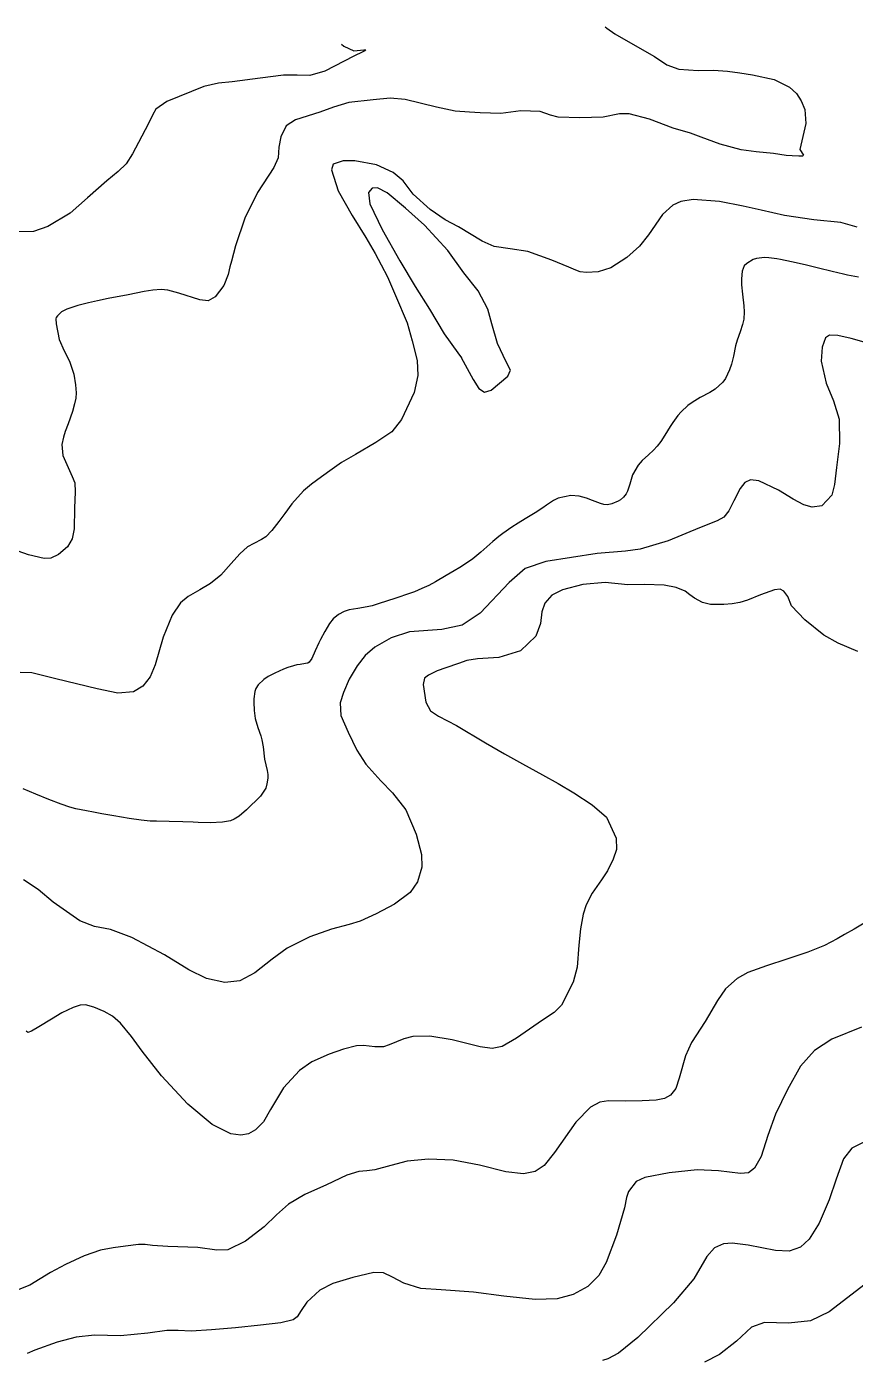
# Model space of a CAD drawing. Extents: x -717077 to -715000, y -984627 to -984000.
# Drawn here: x -715612.7 to -715312.1, y -984485.5 to -984000.6 of the extents above; entities that cross this region are included whole.
import ezdxf

# ---------------------------------------------------------------- set-up
doc = ezdxf.new("R2010")
doc.units = 0
doc.layers.add('contour_lines', color=1, linetype='CONTINUOUS')

msp = doc.modelspace()

# ---------------------------------------------------------------- linework, layer by layer
at = {"layer": 'contour_lines', "color": 1}
for p, q in [((-715402.766, -984000.636, 277), (-715402.239, -984001.203, 277)), ((-715402.239, -984001.203, 277), (-715399.257, -984003.219, 277)), ((-715399.257, -984003.219, 277), (-715391.954, -984007.417, 277)), ((-715498.51, -984007.016, 276), (-715497.646, -984007.645, 276)), ((-715497.646, -984007.645, 276), (-715494.036, -984009.437, 276)), ((-715490.763, -984009.767, 276), (-715494.057, -984011.31, 276)), ((-715494.036, -984009.437, 276), (-715490.433, -984009.067, 276)), ((-715490.048, -984009.402, 276), (-715490.763, -984009.767, 276)), ((-715490.433, -984009.067, 276), (-715489.703, -984009.067, 276)), ((-715489.703, -984009.067, 276), (-715490.048, -984009.402, 276)), ((-715391.954, -984007.417, 277), (-715384.926, -984011.4, 277)), ((-715494.057, -984011.31, 276), (-715504.512, -984016.821, 276)), ((-715384.926, -984011.4, 277), (-715380.398, -984014.503, 277)), ((-715380.398, -984014.503, 277), (-715376.051, -984015.998, 277)), ((-715528.018, -984019.263, 276), (-715538.1, -984020.629, 276)), ((-715519.483, -984018.232, 276), (-715528.018, -984019.263, 276)), ((-715514.597, -984018.177, 276), (-715519.483, -984018.232, 276)), ((-715510.013, -984018.296, 276), (-715514.597, -984018.177, 276)), ((-715504.512, -984016.821, 276), (-715510.013, -984018.296, 276)), ((-715376.051, -984015.998, 277), (-715369.095, -984016.551, 277)), ((-715369.095, -984016.551, 277), (-715363.471, -984016.436, 277)), ((-715363.471, -984016.436, 277), (-715358.397, -984016.818, 277)), ((-715358.397, -984016.818, 277), (-715353.991, -984017.432, 277)), ((-715353.991, -984017.432, 277), (-715349.333, -984018.069, 277)), ((-715349.333, -984018.069, 277), (-715341.533, -984019.776, 277)), ((-715341.533, -984019.776, 277), (-715335.893, -984022.535, 277)), ((-715548.404, -984022.351, 276), (-715561.815, -984027.809, 276)), ((-715543.166, -984021.118, 276), (-715548.404, -984022.351, 276)), ((-715538.1, -984020.629, 276), (-715543.166, -984021.118, 276)), ((-715335.893, -984022.535, 277), (-715333.408, -984024.911, 277)), ((-715333.408, -984024.911, 277), (-715331.688, -984027.602, 277)), ((-715561.815, -984027.809, 276), (-715565.804, -984030.567, 276)), ((-715501.375, -984029.849, 277), (-715506.296, -984031.623, 277)), ((-715495.817, -984028.142, 277), (-715501.375, -984029.849, 277)), ((-715486.982, -984027.152, 277), (-715495.817, -984028.142, 277)), ((-715480.879, -984026.594, 277), (-715486.982, -984027.152, 277)), ((-715475.423, -984027.102, 277), (-715480.879, -984026.594, 277)), ((-715464.017, -984029.859, 277), (-715475.423, -984027.102, 277)), ((-715457.276, -984031.287, 277), (-715464.017, -984029.859, 277)), ((-715331.688, -984027.602, 277), (-715330.368, -984030.707, 277)), ((-715566.911, -984032.543, 276), (-715568.483, -984035.79, 276)), ((-715565.804, -984030.567, 276), (-715566.911, -984032.543, 276)), ((-715515.15, -984034.385, 277), (-715518.534, -984036.636, 277)), ((-715506.296, -984031.623, 277), (-715515.15, -984034.385, 277)), ((-715452.005, -984031.667, 277), (-715457.276, -984031.287, 277)), ((-715448.201, -984031.849, 277), (-715452.005, -984031.667, 277)), ((-715440.641, -984032.151, 277), (-715448.201, -984031.849, 277)), ((-715433.425, -984031.22, 277), (-715440.641, -984032.151, 277)), ((-715426.44, -984031.443, 277), (-715433.425, -984031.22, 277)), ((-715422.617, -984032.721, 277), (-715426.44, -984031.443, 277)), ((-715419.867, -984033.419, 277), (-715422.617, -984032.721, 277)), ((-715412.029, -984033.746, 277), (-715419.867, -984033.419, 277)), ((-715403.566, -984033.458, 277), (-715412.029, -984033.746, 277)), ((-715397.642, -984032.316, 277), (-715403.566, -984033.458, 277)), ((-715394.161, -984032.304, 277), (-715397.642, -984032.316, 277)), ((-715386.785, -984034.246, 277), (-715394.161, -984032.304, 277)), ((-715378.087, -984037.418, 277), (-715386.785, -984034.246, 277)), ((-715330.368, -984030.707, 277), (-715329.971, -984035.772, 277)), ((-715568.483, -984035.79, 276), (-715572.144, -984042.713, 276)), ((-715518.534, -984036.636, 277), (-715520.522, -984040.582, 277)), ((-715371.846, -984039.291, 277), (-715378.087, -984037.418, 277)), ((-715367.952, -984040.728, 277), (-715371.846, -984039.291, 277)), ((-715329.971, -984035.772, 277), (-715332.188, -984045.157, 277)), ((-715572.144, -984042.713, 276), (-715574.273, -984046.823, 276)), ((-715521.196, -984044.332, 277), (-715521.523, -984048.212, 277)), ((-715520.522, -984040.582, 277), (-715521.196, -984044.332, 277)), ((-715361.04, -984043.302, 277), (-715367.952, -984040.728, 277)), ((-715353.466, -984045.364, 277), (-715361.04, -984043.302, 277)), ((-715574.273, -984046.823, 276), (-715576.592, -984050.356, 276)), ((-715521.523, -984048.212, 277), (-715523.015, -984051.733, 277)), ((-715497.91, -984049.325, 278), (-715501.453, -984050.507, 278)), ((-715493.678, -984049.263, 278), (-715497.91, -984049.325, 278)), ((-715485.804, -984050.726, 278), (-715493.678, -984049.263, 278)), ((-715347.989, -984046.048, 277), (-715353.466, -984045.364, 277)), ((-715341.764, -984046.625, 277), (-715347.989, -984046.048, 277)), ((-715337.129, -984047.34, 277), (-715341.764, -984046.625, 277)), ((-715334.927, -984047.497, 277), (-715337.129, -984047.34, 277)), ((-715332.59, -984047.642, 277), (-715334.927, -984047.497, 277)), ((-715331.203, -984047.62, 277), (-715332.59, -984047.642, 277)), ((-715332.188, -984045.157, 277), (-715330.792, -984047.325, 277)), ((-715330.792, -984047.325, 277), (-715331.203, -984047.62, 277)), ((-715579.547, -984053.244, 276), (-715583.67, -984056.629, 276)), ((-715576.592, -984050.356, 276), (-715579.547, -984053.244, 276)), ((-715523.015, -984051.733, 277), (-715528.918, -984060.863, 277)), ((-715501.453, -984050.507, 278), (-715502.136, -984052.639, 278)), ((-715502.136, -984052.639, 278), (-715499.637, -984060.259, 278)), ((-715479.776, -984053.502, 278), (-715485.804, -984050.726, 278)), ((-715476.142, -984056.586, 278), (-715479.776, -984053.502, 278)), ((-715583.67, -984056.629, 276), (-715590.695, -984062.799, 276)), ((-715487.342, -984059.234, 279), (-715488.68, -984060.761, 279)), ((-715485.481, -984059.103, 279), (-715487.342, -984059.234, 279)), ((-715481.966, -984060.943, 279), (-715485.481, -984059.103, 279)), ((-715472.47, -984061.376, 278), (-715476.142, -984056.586, 278)), ((-715590.695, -984062.799, 276), (-715596.957, -984068.288, 276)), ((-715528.918, -984060.863, 277), (-715533.535, -984070.08, 277)), ((-715499.637, -984060.259, 278), (-715494.65, -984069.118, 278)), ((-715488.68, -984060.761, 279), (-715488.148, -984064.93, 279)), ((-715475.287, -984066.502, 279), (-715481.966, -984060.943, 279)), ((-715466.338, -984066.954, 278), (-715472.47, -984061.376, 278)), ((-715375.349, -984064.055, 278), (-715378.311, -984065.425, 278)), ((-715370.92, -984063.414, 278), (-715375.349, -984064.055, 278)), ((-715361.313, -984064.049, 278), (-715370.92, -984063.414, 278)), ((-715352.749, -984065.763, 278), (-715361.313, -984064.049, 278)), ((-715596.957, -984068.288, 276), (-715605.053, -984073.202, 276)), ((-715488.148, -984064.93, 279), (-715483.733, -984074.257, 279)), ((-715468.414, -984072.632, 279), (-715475.287, -984066.502, 279)), ((-715460.858, -984070.761, 278), (-715466.338, -984066.954, 278)), ((-715381.969, -984068.842, 278), (-715387.118, -984076.157, 278)), ((-715378.311, -984065.425, 278), (-715381.969, -984068.842, 278)), ((-715346.269, -984067.217, 278), (-715352.749, -984065.763, 278)), ((-715337.715, -984069.113, 278), (-715346.269, -984067.217, 278)), ((-715605.053, -984073.202, 276), (-715610.202, -984074.92, 276)), ((-715533.535, -984070.08, 277), (-715536.92, -984080.233, 277)), ((-715494.65, -984069.118, 278), (-715489.695, -984077.161, 278)), ((-715459.91, -984081.927, 279), (-715468.414, -984072.632, 279)), ((-715456.016, -984073.272, 278), (-715460.858, -984070.761, 278)), ((-715447.484, -984078.491, 278), (-715456.016, -984073.272, 278)), ((-715327.11, -984070.7, 278), (-715337.715, -984069.113, 278)), ((-715317.302, -984071.726, 278), (-715327.11, -984070.7, 278)), ((-715311.398, -984073.434, 278), (-715317.302, -984071.726, 278)), ((-715610.202, -984074.92, 276), (-715618.261, -984075.139, 276)), ((-715489.695, -984077.161, 278), (-715486.299, -984082.953, 278)), ((-715483.733, -984074.257, 279), (-715477.28, -984085.654, 279)), ((-715443.116, -984080.407, 278), (-715447.484, -984078.491, 278)), ((-715387.118, -984076.157, 278), (-715390.313, -984080.279, 278)), ((-715536.92, -984080.233, 277), (-715538.457, -984085.698, 277)), ((-715486.299, -984082.953, 278), (-715484.129, -984087.055, 278)), ((-715454.057, -984089.922, 279), (-715459.91, -984081.927, 279)), ((-715437.248, -984081.298, 278), (-715443.116, -984080.407, 278)), ((-715430.84, -984082.264, 278), (-715437.248, -984081.298, 278)), ((-715422.122, -984085.367, 278), (-715430.84, -984082.264, 278)), ((-715390.313, -984080.279, 278), (-715394.962, -984084.413, 278)), ((-715538.971, -984087.852, 277), (-715539.661, -984090.596, 277)), ((-715538.457, -984085.698, 277), (-715538.971, -984087.852, 277)), ((-715484.129, -984087.055, 278), (-715481.746, -984091.459, 278)), ((-715477.28, -984085.654, 279), (-715471.795, -984094.978, 279)), ((-715416.006, -984087.876, 278), (-715422.122, -984085.367, 278)), ((-715413.485, -984089.033, 278), (-715416.006, -984087.876, 278)), ((-715400.807, -984088.112, 278), (-715405.377, -984089.574, 278)), ((-715394.962, -984084.413, 278), (-715400.807, -984088.112, 278)), ((-715352.357, -984087.479, 279), (-715353.073, -984089.33, 279)), ((-715351.456, -984086.556, 279), (-715352.357, -984087.479, 279)), ((-715349.054, -984085.088, 279), (-715351.456, -984086.556, 279)), ((-715347.897, -984084.719, 279), (-715349.054, -984085.088, 279)), ((-715345.008, -984084.435, 279), (-715347.897, -984084.719, 279)), ((-715343.43, -984084.489, 279), (-715345.008, -984084.435, 279)), ((-715340.531, -984084.919, 279), (-715343.43, -984084.489, 279)), ((-715339.182, -984085.165, 279), (-715340.531, -984084.919, 279)), ((-715335.169, -984085.989, 279), (-715339.182, -984085.165, 279)), ((-715330.291, -984087.071, 279), (-715335.169, -984085.989, 279)), ((-715325.353, -984088.271, 279), (-715330.291, -984087.071, 279)), ((-715320.478, -984089.534, 279), (-715325.353, -984088.271, 279)), ((-715539.661, -984090.596, 277), (-715541.172, -984094.632, 277)), ((-715481.746, -984091.459, 278), (-715478.912, -984098.175, 278)), ((-715448.893, -984096.556, 279), (-715454.057, -984089.922, 279)), ((-715411.936, -984089.591, 278), (-715413.485, -984089.033, 278)), ((-715409.534, -984089.87, 278), (-715411.936, -984089.591, 278)), ((-715405.377, -984089.574, 278), (-715409.534, -984089.87, 278)), ((-715353.073, -984089.33, 279), (-715353.4, -984092.196, 279)), ((-715353.4, -984092.196, 279), (-715353.336, -984094.357, 279)), ((-715316.358, -984090.483, 279), (-715320.478, -984089.534, 279)), ((-715314.835, -984090.801, 279), (-715316.358, -984090.483, 279)), ((-715310.849, -984091.594, 279), (-715314.835, -984090.801, 279)), ((-715575.864, -984097.939, 277), (-715583.192, -984099.345, 277)), ((-715570.14, -984096.785, 277), (-715575.864, -984097.939, 277)), ((-715566.902, -984096.221, 277), (-715570.14, -984096.785, 277)), ((-715563.957, -984095.991, 277), (-715566.902, -984096.221, 277)), ((-715561.46, -984096.243, 277), (-715563.957, -984095.991, 277)), ((-715557.463, -984097.392, 277), (-715561.46, -984096.243, 277)), ((-715549.864, -984099.805, 277), (-715557.463, -984097.392, 277)), ((-715541.172, -984094.632, 277), (-715544.341, -984098.659, 277)), ((-715471.795, -984094.978, 279), (-715466.57, -984103.134, 279)), ((-715445.44, -984103.125, 279), (-715448.893, -984096.556, 279)), ((-715353.336, -984094.357, 279), (-715352.986, -984097.739, 279)), ((-715352.986, -984097.739, 279), (-715352.5, -984101.923, 279)), ((-715594.168, -984101.87, 277), (-715598.154, -984103.19, 277)), ((-715590.267, -984100.851, 277), (-715594.168, -984101.87, 277)), ((-715586.988, -984100.098, 277), (-715590.267, -984100.851, 277)), ((-715583.192, -984099.345, 277), (-715586.988, -984100.098, 277)), ((-715546.904, -984100.15, 277), (-715549.864, -984099.805, 277)), ((-715544.341, -984098.659, 277), (-715546.904, -984100.15, 277)), ((-715478.912, -984098.175, 278), (-715474.659, -984108.145, 278)), ((-715352.5, -984101.923, 279), (-715352.369, -984104.194, 279)), ((-715602.014, -984106.239, 277), (-715602.185, -984106.69, 277)), ((-715602.185, -984106.69, 277), (-715602.055, -984108.523, 277)), ((-715601.519, -984105.603, 277), (-715602.014, -984106.239, 277)), ((-715600.14, -984104.173, 277), (-715601.519, -984105.603, 277)), ((-715598.154, -984103.19, 277), (-715600.14, -984104.173, 277)), ((-715466.57, -984103.134, 279), (-715461.232, -984112.09, 279)), ((-715443.934, -984108.524, 279), (-715445.44, -984103.125, 279)), ((-715352.548, -984106.809, 279), (-715352.931, -984108.727, 279)), ((-715352.369, -984104.194, 279), (-715352.548, -984106.809, 279)), ((-715602.055, -984108.523, 277), (-715600.887, -984114.211, 277)), ((-715474.659, -984108.145, 278), (-715472.826, -984114.606, 278)), ((-715461.232, -984112.09, 279), (-715456.216, -984118.979, 279)), ((-715441.925, -984115.661, 279), (-715443.934, -984108.524, 279)), ((-715353.805, -984111.407, 279), (-715354.893, -984114.415, 279)), ((-715352.931, -984108.727, 279), (-715353.805, -984111.407, 279)), ((-715321.358, -984112.582, 280), (-715322.851, -984113.559, 280)), ((-715318.334, -984112.667, 280), (-715321.358, -984112.582, 280)), ((-715600.887, -984114.211, 277), (-715599.091, -984118.302, 277)), ((-715472.826, -984114.606, 278), (-715471.049, -984121.766, 278)), ((-715438.796, -984122.289, 279), (-715441.925, -984115.661, 279)), ((-715355.472, -984116.444, 279), (-715356.297, -984120.261, 279)), ((-715354.893, -984114.415, 279), (-715355.472, -984116.444, 279)), ((-715324.064, -984116.985, 280), (-715324.457, -984122.009, 280)), ((-715322.851, -984113.559, 280), (-715324.064, -984116.985, 280)), ((-715313.499, -984113.764, 280), (-715318.334, -984112.667, 280)), ((-715308.811, -984115.119, 280), (-715313.499, -984113.764, 280)), ((-715599.091, -984118.302, 277), (-715597.22, -984121.993, 277)), ((-715597.22, -984121.993, 277), (-715595.617, -984126.793, 277)), ((-715471.049, -984121.766, 278), (-715470.77, -984127.227, 278)), ((-715456.216, -984118.979, 279), (-715454.925, -984120.789, 279)), ((-715455.059, -984120.76, 279), (-715450.701, -984128.755, 279)), ((-715437.172, -984125.302, 279), (-715438.796, -984122.289, 279)), ((-715356.297, -984120.261, 279), (-715356.998, -984123.19, 279)), ((-715324.457, -984122.009, 280), (-715322.621, -984130.044, 280)), ((-715595.617, -984126.793, 277), (-715594.962, -984130.616, 277)), ((-715438.09, -984127.435, 279), (-715437.172, -984125.302, 279)), ((-715357.722, -984125.222, 279), (-715359.188, -984128.334, 279)), ((-715356.998, -984123.19, 279), (-715357.722, -984125.222, 279)), ((-715594.962, -984130.616, 277), (-715594.803, -984133.495, 277)), ((-715470.77, -984127.227, 278), (-715472.059, -984133.386, 278)), ((-715450.701, -984128.755, 279), (-715448.597, -984131.997, 279)), ((-715448.597, -984131.997, 279), (-715446.643, -984133.313, 279)), ((-715444.203, -984132.609, 279), (-715438.09, -984127.435, 279)), ((-715360.143, -984129.633, 279), (-715362.938, -984132.198, 279)), ((-715359.188, -984128.334, 279), (-715360.143, -984129.633, 279)), ((-715322.621, -984130.044, 280), (-715319.994, -984136.407, 280)), ((-715594.926, -984135.433, 277), (-715595.327, -984137.563, 277)), ((-715594.803, -984133.495, 277), (-715594.926, -984135.433, 277)), ((-715472.059, -984133.386, 278), (-715476.666, -984143.2, 278)), ((-715446.643, -984133.313, 279), (-715444.203, -984132.609, 279)), ((-715368.342, -984135.261, 279), (-715371.293, -984136.992, 279)), ((-715364.807, -984133.394, 279), (-715368.342, -984135.261, 279)), ((-715362.938, -984132.198, 279), (-715364.807, -984133.394, 279)), ((-715319.994, -984136.407, 280), (-715317.944, -984143.11, 280)), ((-715596.147, -984140.375, 277), (-715597.724, -984144.848, 277)), ((-715595.327, -984137.563, 277), (-715596.147, -984140.375, 277)), ((-715375.252, -984140.487, 279), (-715376.409, -984141.808, 279)), ((-715372.815, -984138.165, 279), (-715375.252, -984140.487, 279)), ((-715371.293, -984136.992, 279), (-715372.815, -984138.165, 279)), ((-715597.724, -984144.848, 277), (-715598.752, -984147.616, 277)), ((-715476.666, -984143.2, 278), (-715480.278, -984147.671, 278)), ((-715379.267, -984145.817, 279), (-715381.169, -984148.945, 279)), ((-715378.298, -984144.34, 279), (-715379.267, -984145.817, 279)), ((-715376.409, -984141.808, 279), (-715378.298, -984144.34, 279)), ((-715317.944, -984143.11, 280), (-715317.77, -984151.964, 280)), ((-715599.4, -984149.626, 277), (-715599.978, -984152.246, 277)), ((-715598.752, -984147.616, 277), (-715599.4, -984149.626, 277)), ((-715480.278, -984147.671, 278), (-715486.074, -984151.568, 278)), ((-715382.59, -984151.152, 279), (-715383.936, -984152.866, 279)), ((-715381.169, -984148.945, 279), (-715382.59, -984151.152, 279)), ((-715599.978, -984152.246, 277), (-715599.614, -984156.347, 277)), ((-715493.436, -984155.949, 278), (-715498.442, -984158.83, 278)), ((-715486.074, -984151.568, 278), (-715493.436, -984155.949, 278)), ((-715387.089, -984156.073, 279), (-715389.337, -984158.148, 279)), ((-715385.255, -984154.311, 279), (-715387.089, -984156.073, 279)), ((-715383.936, -984152.866, 279), (-715385.255, -984154.311, 279)), ((-715317.77, -984151.964, 280), (-715318.888, -984160.687, 280)), ((-715599.614, -984156.347, 277), (-715596.265, -984163.853, 277)), ((-715498.442, -984158.83, 278), (-715501.898, -984161.214, 278)), ((-715390.836, -984159.829, 279), (-715392.883, -984163.358, 279)), ((-715389.337, -984158.148, 279), (-715390.836, -984159.829, 279)), ((-715318.888, -984160.687, 280), (-715319.593, -984166.86, 280)), ((-715596.265, -984163.853, 277), (-715595.298, -984166.247, 277)), ((-715505.693, -984163.977, 278), (-715509.369, -984166.688, 278)), ((-715501.898, -984161.214, 278), (-715505.693, -984163.977, 278)), ((-715392.883, -984163.358, 279), (-715393.887, -984166.641, 279)), ((-715350.098, -984165.157, 280), (-715352.101, -984166.101, 280)), ((-715347.067, -984165.532, 280), (-715350.098, -984165.157, 280)), ((-715339.898, -984168.878, 280), (-715347.067, -984165.532, 280)), ((-715595.171, -984169.441, 277), (-715595.317, -984175.425, 277)), ((-715595.298, -984166.247, 277), (-715595.171, -984169.441, 277)), ((-715512.222, -984169.146, 278), (-715516.552, -984173.828, 278)), ((-715509.369, -984166.688, 278), (-715512.222, -984169.146, 278)), ((-715395.198, -984170.144, 279), (-715396.179, -984171.434, 279)), ((-715394.736, -984169.209, 279), (-715395.198, -984170.144, 279)), ((-715393.887, -984166.641, 279), (-715394.736, -984169.209, 279)), ((-715353.887, -984168.247, 280), (-715356.089, -984172.798, 280)), ((-715352.101, -984166.101, 280), (-715353.887, -984168.247, 280)), ((-715334.586, -984172.172, 280), (-715339.898, -984168.878, 280)), ((-715320.585, -984170.692, 280), (-715324.233, -984174.541, 280)), ((-715319.593, -984166.86, 280), (-715320.585, -984170.692, 280)), ((-715595.317, -984175.425, 277), (-715595.466, -984182.88, 277)), ((-715516.552, -984173.828, 278), (-715519.081, -984177.318, 278)), ((-715425.409, -984175.25, 279), (-715428.201, -984177.06, 279)), ((-715424.043, -984174.317, 279), (-715425.409, -984175.25, 279)), ((-715421.569, -984172.669, 279), (-715424.043, -984174.317, 279)), ((-715419.811, -984171.832, 279), (-715421.569, -984172.669, 279)), ((-715415.314, -984170.856, 279), (-715419.811, -984171.832, 279)), ((-715412.294, -984171.052, 279), (-715415.314, -984170.856, 279)), ((-715409.588, -984171.791, 279), (-715412.294, -984171.052, 279)), ((-715407.405, -984172.62, 279), (-715409.588, -984171.791, 279)), ((-715404.512, -984173.751, 279), (-715407.405, -984172.62, 279)), ((-715403.254, -984174.109, 279), (-715404.512, -984173.751, 279)), ((-715402.014, -984174.148, 279), (-715403.254, -984174.109, 279)), ((-715400.408, -984173.785, 279), (-715402.014, -984174.148, 279)), ((-715398.041, -984172.852, 279), (-715400.408, -984173.785, 279)), ((-715397.193, -984172.366, 279), (-715398.041, -984172.852, 279)), ((-715396.179, -984171.434, 279), (-715397.193, -984172.366, 279)), ((-715356.089, -984172.798, 280), (-715357.942, -984176.346, 280)), ((-715330.709, -984174.154, 280), (-715334.586, -984172.172, 280)), ((-715327.754, -984174.996, 280), (-715330.709, -984174.154, 280)), ((-715324.233, -984174.541, 280), (-715327.754, -984174.996, 280)), ((-715521.17, -984180.256, 278), (-715523.8, -984183.515, 278)), ((-715519.081, -984177.318, 278), (-715521.17, -984180.256, 278)), ((-715431.86, -984179.328, 279), (-715434.426, -984180.876, 279)), ((-715428.201, -984177.06, 279), (-715431.86, -984179.328, 279)), ((-715362.207, -984180.05, 280), (-715368.569, -984182.581, 280)), ((-715359.803, -984178.639, 280), (-715362.207, -984180.05, 280)), ((-715357.942, -984176.346, 280), (-715359.803, -984178.639, 280)), ((-715595.466, -984182.88, 277), (-715596.157, -984186.558, 277)), ((-715523.8, -984183.515, 278), (-715525.994, -984185.774, 278)), ((-715439.991, -984184.558, 279), (-715441.414, -984185.645, 279)), ((-715436.71, -984182.333, 279), (-715439.991, -984184.558, 279)), ((-715434.426, -984180.876, 279), (-715436.71, -984182.333, 279)), ((-715368.569, -984182.581, 280), (-715379.945, -984187.221, 280)), ((-715612.065, -984192.381, 277), (-715624.792, -984187.824, 277)), ((-715597.93, -984189.476, 277), (-715601.221, -984192.278, 277)), ((-715596.157, -984186.558, 277), (-715597.93, -984189.476, 277)), ((-715532.597, -984189.497, 278), (-715535.434, -984192.019, 278)), ((-715530.304, -984188.172, 278), (-715532.597, -984189.497, 278)), ((-715527.545, -984186.834, 278), (-715530.304, -984188.172, 278)), ((-715525.994, -984185.774, 278), (-715527.545, -984186.834, 278)), ((-715444.719, -984188.519, 279), (-715447.915, -984191.329, 279)), ((-715443.578, -984187.508, 279), (-715444.719, -984188.519, 279)), ((-715441.414, -984185.645, 279), (-715443.578, -984187.508, 279)), ((-715379.945, -984187.221, 280), (-715390.116, -984190.259, 280)), ((-715606.355, -984193.732, 277), (-715612.065, -984192.381, 277)), ((-715603.93, -984193.516, 277), (-715606.355, -984193.732, 277)), ((-715601.221, -984192.278, 277), (-715603.93, -984193.516, 277)), ((-715535.434, -984192.019, 278), (-715538.493, -984195.476, 278)), ((-715452.347, -984194.865, 279), (-715455.527, -984196.888, 279)), ((-715450.892, -984193.806, 279), (-715452.347, -984194.865, 279)), ((-715447.915, -984191.329, 279), (-715450.892, -984193.806, 279)), ((-715424.311, -984194.739, 280), (-715431.863, -984197.272, 280)), ((-715405.7, -984191.839, 280), (-715424.311, -984194.739, 280)), ((-715395.45, -984191.034, 280), (-715405.7, -984191.839, 280)), ((-715390.116, -984190.259, 280), (-715395.45, -984191.034, 280)), ((-715542.309, -984199.705, 278), (-715545.979, -984202.778, 278)), ((-715538.493, -984195.476, 278), (-715542.309, -984199.705, 278)), ((-715460.475, -984199.893, 279), (-715464.321, -984202.098, 279)), ((-715457.616, -984198.174, 279), (-715460.475, -984199.893, 279)), ((-715455.527, -984196.888, 279), (-715457.616, -984198.174, 279)), ((-715431.863, -984197.272, 280), (-715437.629, -984202.426, 280)), ((-715545.979, -984202.778, 278), (-715549.936, -984205.083, 278)), ((-715469.278, -984204.615, 279), (-715471.998, -984205.747, 279)), ((-715466.81, -984203.458, 279), (-715469.278, -984204.615, 279)), ((-715464.321, -984202.098, 279), (-715466.81, -984203.458, 279)), ((-715437.629, -984202.426, 280), (-715448.149, -984213.496, 280)), ((-715410.944, -984203.151, 281), (-715418.333, -984205.026, 281)), ((-715402.834, -984202.367, 281), (-715410.944, -984203.151, 281)), ((-715394.589, -984203.188, 281), (-715402.834, -984202.367, 281)), ((-715388.549, -984203.11, 281), (-715394.589, -984203.188, 281)), ((-715381.365, -984203.319, 281), (-715388.549, -984203.11, 281)), ((-715377.038, -984204.236, 281), (-715381.365, -984203.319, 281)), ((-715373.823, -984205.581, 281), (-715377.038, -984204.236, 281)), ((-715554.179, -984207.494, 278), (-715556.9, -984209.774, 278)), ((-715549.936, -984205.083, 278), (-715554.179, -984207.494, 278)), ((-715482.576, -984209.329, 279), (-715484.396, -984209.918, 279)), ((-715478.414, -984207.952, 279), (-715482.576, -984209.329, 279)), ((-715474.172, -984206.536, 279), (-715478.414, -984207.952, 279)), ((-715471.998, -984205.747, 279), (-715474.172, -984206.536, 279)), ((-715422.132, -984206.974, 281), (-715424.675, -984209.917, 281)), ((-715418.333, -984205.026, 281), (-715422.132, -984206.974, 281)), ((-715372.085, -984206.824, 281), (-715373.823, -984205.581, 281)), ((-715370.459, -984208.112, 281), (-715372.085, -984206.824, 281)), ((-715367.482, -984209.654, 281), (-715370.459, -984208.112, 281)), ((-715351.196, -984208.787, 281), (-715353.895, -984209.634, 281)), ((-715346.406, -984206.891, 281), (-715351.196, -984208.787, 281)), ((-715341.424, -984205.06, 281), (-715346.406, -984206.891, 281)), ((-715339.327, -984204.864, 281), (-715341.424, -984205.06, 281)), ((-715338.008, -984205.556, 281), (-715339.327, -984204.864, 281)), ((-715336.594, -984207.499, 281), (-715338.008, -984205.556, 281)), ((-715335.171, -984210.856, 281), (-715336.594, -984207.499, 281)), ((-715559.875, -984214.275, 278), (-715563.195, -984222.202, 278)), ((-715556.9, -984209.774, 278), (-715559.875, -984214.275, 278)), ((-715499.606, -984214.061, 279), (-715501.481, -984215.599, 279)), ((-715497.561, -984212.947, 279), (-715499.606, -984214.061, 279)), ((-715495.744, -984212.37, 279), (-715497.561, -984212.947, 279)), ((-715492.526, -984211.775, 279), (-715495.744, -984212.37, 279)), ((-715489.218, -984211.227, 279), (-715492.526, -984211.775, 279)), ((-715487.361, -984210.806, 279), (-715489.218, -984211.227, 279)), ((-715484.396, -984209.918, 279), (-715487.361, -984210.806, 279)), ((-715448.149, -984213.496, 280), (-715454.652, -984217.888, 280)), ((-715425.775, -984213.061, 281), (-715426.302, -984217.313, 281)), ((-715424.675, -984209.917, 281), (-715425.775, -984213.061, 281)), ((-715364.54, -984210.323, 281), (-715367.482, -984209.654, 281)), ((-715359.786, -984210.386, 281), (-715364.54, -984210.323, 281)), ((-715356.777, -984210.148, 281), (-715359.786, -984210.386, 281)), ((-715353.895, -984209.634, 281), (-715356.777, -984210.148, 281)), ((-715330.319, -984215.914, 281), (-715335.171, -984210.856, 281)), ((-715502.846, -984217.262, 279), (-715504.512, -984220.121, 279)), ((-715501.481, -984215.599, 279), (-715502.846, -984217.262, 279)), ((-715454.652, -984217.888, 280), (-715462.104, -984219.445, 280)), ((-715426.302, -984217.313, 281), (-715428.026, -984221.854, 281)), ((-715323.486, -984221.453, 281), (-715330.319, -984215.914, 281)), ((-715563.195, -984222.202, 278), (-715566.086, -984232.276, 278)), ((-715506.074, -984223.094, 279), (-715506.664, -984224.314, 279)), ((-715504.512, -984220.121, 279), (-715506.074, -984223.094, 279)), ((-715480.415, -984222.497, 280), (-715486.423, -984225.826, 280)), ((-715473.838, -984220.331, 280), (-715480.415, -984222.497, 280)), ((-715462.104, -984219.445, 280), (-715473.838, -984220.331, 280)), ((-715428.026, -984221.854, 281), (-715433.569, -984227.233, 281)), ((-715318.271, -984224.427, 281), (-715323.486, -984221.453, 281)), ((-715508.006, -984227.176, 279), (-715509.291, -984230.02, 279)), ((-715506.664, -984224.314, 279), (-715508.006, -984227.176, 279)), ((-715489.917, -984228.859, 280), (-715492.75, -984232.654, 280)), ((-715486.423, -984225.826, 280), (-715489.917, -984228.859, 280)), ((-715433.569, -984227.233, 281), (-715441.357, -984229.63, 281)), ((-715311.101, -984227.405, 281), (-715318.271, -984224.427, 281)), ((-715566.086, -984232.276, 278), (-715567.893, -984236.617, 278)), ((-715519.516, -984233.803, 279), (-715522.679, -984235.244, 279)), ((-715517.973, -984233.205, 279), (-715519.516, -984233.803, 279)), ((-715515.95, -984232.617, 279), (-715517.973, -984233.205, 279)), ((-715514.666, -984232.335, 279), (-715515.95, -984232.617, 279)), ((-715513.451, -984232.122, 279), (-715514.666, -984232.335, 279)), ((-715511.587, -984231.812, 279), (-715513.451, -984232.122, 279)), ((-715510.753, -984231.674, 279), (-715511.587, -984231.812, 279)), ((-715510.212, -984231.36, 279), (-715510.753, -984231.674, 279)), ((-715509.291, -984230.02, 279), (-715510.212, -984231.36, 279)), ((-715492.75, -984232.654, 280), (-715495.74, -984237.497, 280)), ((-715460.619, -984233.31, 281), (-715463.805, -984234.416, 281)), ((-715456.047, -984231.802, 281), (-715460.619, -984233.31, 281)), ((-715453.04, -984230.672, 281), (-715456.047, -984231.802, 281)), ((-715449.087, -984230.128, 281), (-715453.04, -984230.672, 281)), ((-715441.357, -984229.63, 281), (-715449.087, -984230.128, 281)), ((-715610.853, -984235.192, 278), (-715615.136, -984235.045, 278)), ((-715602.083, -984237.406, 278), (-715610.853, -984235.192, 278)), ((-715587.149, -984241.003, 278), (-715602.083, -984237.406, 278)), ((-715567.893, -984236.617, 278), (-715570.613, -984240.069, 278)), ((-715526.673, -984237.589, 279), (-715528.72, -984239.579, 279)), ((-715525.048, -984236.466, 279), (-715526.673, -984237.589, 279)), ((-715522.679, -984235.244, 279), (-715525.048, -984236.466, 279)), ((-715495.74, -984237.497, 280), (-715497.797, -984242.308, 280)), ((-715468.314, -984237.061, 281), (-715468.864, -984239.38, 281)), ((-715466.882, -984236.005, 281), (-715468.314, -984237.061, 281)), ((-715463.805, -984234.416, 281), (-715466.882, -984236.005, 281)), ((-715579.692, -984242.565, 278), (-715587.149, -984241.003, 278)), ((-715573.924, -984242.046, 278), (-715579.692, -984242.565, 278)), ((-715570.613, -984240.069, 278), (-715573.924, -984242.046, 278)), ((-715529.874, -984241.956, 279), (-715530.257, -984244.606, 279)), ((-715529.565, -984240.845, 279), (-715529.874, -984241.956, 279)), ((-715528.72, -984239.579, 279), (-715529.565, -984240.845, 279)), ((-715497.797, -984242.308, 280), (-715499.001, -984246.058, 280)), ((-715468.864, -984239.38, 281), (-715467.918, -984245.822, 281)), ((-715530.257, -984244.606, 279), (-715530.306, -984245.877, 279)), ((-715530.306, -984245.877, 279), (-715530.166, -984248.814, 279)), ((-715499.001, -984246.058, 280), (-715498.787, -984250.707, 280)), ((-715467.918, -984245.822, 281), (-715466.148, -984248.972, 281)), ((-715530.166, -984248.814, 279), (-715529.843, -984251.766, 279)), ((-715529.843, -984251.766, 279), (-715528.834, -984254.998, 279)), ((-715498.787, -984250.707, 280), (-715496.042, -984256.764, 280)), ((-715466.148, -984248.972, 281), (-715463.3, -984250.881, 281)), ((-715463.3, -984250.881, 281), (-715456.757, -984254.282, 281)), ((-715528.834, -984254.998, 279), (-715527.755, -984258.017, 279)), ((-715527.755, -984258.017, 279), (-715527.347, -984259.502, 279)), ((-715496.042, -984256.764, 280), (-715492.92, -984263.311, 280)), ((-715456.757, -984254.282, 281), (-715446.237, -984260.556, 281)), ((-715527.347, -984259.502, 279), (-715526.953, -984262.062, 279)), ((-715526.953, -984262.062, 279), (-715526.429, -984266.502, 279)), ((-715446.237, -984260.556, 281), (-715439.347, -984264.643, 281)), ((-715526.429, -984266.502, 279), (-715525.964, -984268.623, 279)), ((-715492.92, -984263.311, 280), (-715489.693, -984268.331, 280)), ((-715439.347, -984264.643, 281), (-715432.828, -984268.252, 281)), ((-715525.964, -984268.623, 279), (-715525.454, -984270.679, 279)), ((-715525.454, -984270.679, 279), (-715525.26, -984272.127, 279)), ((-715525.26, -984272.127, 279), (-715525.27, -984273.399, 279)), ((-715489.693, -984268.331, 280), (-715484.234, -984274.405, 280)), ((-715432.828, -984268.252, 281), (-715425.536, -984272.195, 281)), ((-715425.536, -984272.195, 281), (-715419.818, -984275.311, 281)), ((-715609.337, -984279.172, 279), (-715614.014, -984277.247, 279)), ((-715525.895, -984277.014, 279), (-715527.863, -984279.918, 279)), ((-715525.519, -984275.475, 279), (-715525.895, -984277.014, 279)), ((-715525.27, -984273.399, 279), (-715525.519, -984275.475, 279)), ((-715484.234, -984274.405, 280), (-715479.971, -984278.695, 280)), ((-715419.818, -984275.311, 281), (-715414.164, -984278.75, 281)), ((-715604.657, -984281.106, 279), (-715609.337, -984279.172, 279)), ((-715600.22, -984282.862, 279), (-715604.657, -984281.106, 279)), ((-715527.863, -984279.918, 279), (-715532.994, -984284.899, 279)), ((-715479.971, -984278.695, 280), (-715475.136, -984284.953, 280)), ((-715414.164, -984278.75, 281), (-715407.543, -984283.136, 281)), ((-715597.037, -984283.977, 279), (-715600.22, -984282.862, 279)), ((-715594.856, -984284.535, 279), (-715597.037, -984283.977, 279)), ((-715590.995, -984285.3, 279), (-715594.856, -984284.535, 279)), ((-715588.496, -984285.77, 279), (-715590.995, -984285.3, 279)), ((-715585.397, -984286.376, 279), (-715588.496, -984285.77, 279)), ((-715581.149, -984287.135, 279), (-715585.397, -984286.376, 279)), ((-715578.325, -984287.584, 279), (-715581.149, -984287.135, 279)), ((-715535.597, -984287.17, 279), (-715537.391, -984288.327, 279)), ((-715532.994, -984284.899, 279), (-715535.597, -984287.17, 279)), ((-715475.136, -984284.953, 280), (-715471.357, -984293.799, 280)), ((-715407.543, -984283.136, 281), (-715402.335, -984287.602, 281)), ((-715575.555, -984288.001, 279), (-715578.325, -984287.584, 279)), ((-715571.179, -984288.608, 279), (-715575.555, -984288.001, 279)), ((-715567.963, -984288.979, 279), (-715571.179, -984288.608, 279)), ((-715565.612, -984289.076, 279), (-715567.963, -984288.979, 279)), ((-715561.054, -984289.129, 279), (-715565.612, -984289.076, 279)), ((-715556.059, -984289.282, 279), (-715561.054, -984289.129, 279)), ((-715552.34, -984289.39, 279), (-715556.059, -984289.282, 279)), ((-715550.485, -984289.465, 279), (-715552.34, -984289.39, 279)), ((-715546.172, -984289.594, 279), (-715550.485, -984289.465, 279)), ((-715541.636, -984289.397, 279), (-715546.172, -984289.594, 279)), ((-715538.805, -984288.899, 279), (-715541.636, -984289.397, 279)), ((-715537.391, -984288.327, 279), (-715538.805, -984288.899, 279)), ((-715402.335, -984287.602, 281), (-715398.864, -984295.195, 281)), ((-715471.357, -984293.799, 280), (-715469.436, -984301.076, 280)), ((-715398.864, -984295.195, 281), (-715398.73, -984299.28, 281)), ((-715469.436, -984301.076, 280), (-715469.369, -984305.743, 280)), ((-715398.73, -984299.28, 281), (-715399.885, -984302.82, 281)), ((-715469.369, -984305.743, 280), (-715470.849, -984311.011, 280)), ((-715399.885, -984302.82, 281), (-715401.953, -984306.996, 281)), ((-715608.604, -984313.796, 280), (-715613.909, -984310.283, 280)), ((-715470.849, -984311.011, 280), (-715473.582, -984314.866, 280)), ((-715404.125, -984310.345, 281), (-715407.506, -984315.205, 281)), ((-715401.953, -984306.996, 281), (-715404.125, -984310.345, 281)), ((-715603.158, -984318.432, 280), (-715608.604, -984313.796, 280)), ((-715473.582, -984314.866, 280), (-715479.234, -984319.101, 280)), ((-715407.506, -984315.205, 281), (-715409.708, -984319.339, 281)), ((-715593.457, -984325.263, 280), (-715603.158, -984318.432, 280)), ((-715479.234, -984319.101, 280), (-715485.933, -984322.626, 280)), ((-715409.708, -984319.339, 281), (-715410.844, -984322.759, 281)), ((-715588.064, -984327.215, 280), (-715593.457, -984325.263, 280)), ((-715491.715, -984325.321, 280), (-715495.689, -984326.55, 280)), ((-715485.933, -984322.626, 280), (-715491.715, -984325.321, 280)), ((-715410.844, -984322.759, 281), (-715411.812, -984328.128, 281)), ((-715308.193, -984325.712, 282), (-715312.502, -984328.237, 282)), ((-715582.358, -984328.401, 280), (-715588.064, -984327.215, 280)), ((-715574.517, -984331.308, 280), (-715582.358, -984328.401, 280)), ((-715502.165, -984328.245, 280), (-715509.944, -984331.01, 280)), ((-715495.689, -984326.55, 280), (-715502.165, -984328.245, 280)), ((-715411.812, -984328.128, 281), (-715412.326, -984334.024, 281)), ((-715316.008, -984330.144, 282), (-715318.635, -984331.686, 282)), ((-715312.502, -984328.237, 282), (-715316.008, -984330.144, 282)), ((-715562.672, -984337.547, 280), (-715574.517, -984331.308, 280)), ((-715518.152, -984335.126, 280), (-715523.6, -984339.097, 280)), ((-715509.944, -984331.01, 280), (-715518.152, -984335.126, 280)), ((-715412.326, -984334.024, 281), (-715412.969, -984341.987, 281)), ((-715323.282, -984334.148, 282), (-715329.293, -984336.552, 282)), ((-715318.635, -984331.686, 282), (-715323.282, -984334.148, 282)), ((-715553.917, -984342.963, 280), (-715562.672, -984337.547, 280)), ((-715523.6, -984339.097, 280), (-715529.975, -984344.068, 280)), ((-715336.92, -984339.06, 282), (-715344.246, -984341.578, 282)), ((-715329.293, -984336.552, 282), (-715336.92, -984339.06, 282)), ((-715547.446, -984346.086, 280), (-715553.917, -984342.963, 280)), ((-715529.975, -984344.068, 280), (-715535.435, -984346.957, 280)), ((-715412.969, -984341.987, 281), (-715414.398, -984347.419, 281)), ((-715351.021, -984343.92, 282), (-715354.895, -984346.085, 282)), ((-715344.246, -984341.578, 282), (-715351.021, -984343.92, 282)), ((-715540.878, -984347.586, 280), (-715547.446, -984346.086, 280)), ((-715535.435, -984346.957, 280), (-715540.878, -984347.586, 280)), ((-715414.398, -984347.419, 281), (-715418.657, -984355.788, 281)), ((-715359.109, -984349.879, 282), (-715362.053, -984354.085, 282)), ((-715354.895, -984346.085, 282), (-715359.109, -984349.879, 282)), ((-715362.053, -984354.085, 282), (-715366.511, -984361.721, 282)), ((-715599.912, -984358.591, 281), (-715603.692, -984360.847, 281)), ((-715595.909, -984356.611, 281), (-715599.912, -984358.591, 281)), ((-715593.337, -984355.787, 281), (-715595.909, -984356.611, 281)), ((-715591.351, -984355.708, 281), (-715593.337, -984355.787, 281)), ((-715588.335, -984356.532, 281), (-715591.351, -984355.708, 281)), ((-715584.6, -984358.132, 281), (-715588.335, -984356.532, 281)), ((-715581.554, -984359.829, 281), (-715584.6, -984358.132, 281)), ((-715578.625, -984362.324, 281), (-715581.554, -984359.829, 281)), ((-715421.263, -984358.527, 281), (-715425.582, -984361.279, 281)), ((-715418.657, -984355.788, 281), (-715421.263, -984358.527, 281)), ((-715608.303, -984363.701, 281), (-715610.99, -984365.262, 281)), ((-715603.692, -984360.847, 281), (-715608.303, -984363.701, 281)), ((-715574.704, -984367.195, 281), (-715578.625, -984362.324, 281)), ((-715425.582, -984361.279, 281), (-715435.006, -984367.855, 281)), ((-715366.511, -984361.721, 282), (-715371.452, -984369.4, 282)), ((-715309.821, -984363.751, 283), (-715320.529, -984368.17, 283)), ((-715612.332, -984365.788, 281), (-715612.874, -984365.276, 281)), ((-715610.99, -984365.262, 281), (-715612.332, -984365.788, 281)), ((-715570.798, -984372.486, 281), (-715574.704, -984367.195, 281)), ((-715475.881, -984368.095, 281), (-715481.161, -984370.25, 281)), ((-715472.57, -984367.186, 281), (-715475.881, -984368.095, 281)), ((-715466.402, -984367.043, 281), (-715472.57, -984367.186, 281)), ((-715458.346, -984368.39, 281), (-715466.402, -984367.043, 281)), ((-715448.143, -984371.001, 281), (-715458.346, -984368.39, 281)), ((-715435.006, -984367.855, 281), (-715440.212, -984370.851, 281)), ((-715371.452, -984369.4, 282), (-715373.689, -984374.225, 282)), ((-715320.529, -984368.17, 283), (-715326.806, -984372.239, 283)), ((-715563.783, -984381.449, 281), (-715570.798, -984372.486, 281)), ((-715502.922, -984373.549, 281), (-715509.304, -984376.422, 281)), ((-715497.788, -984371.743, 281), (-715502.922, -984373.549, 281)), ((-715493.092, -984370.604, 281), (-715497.788, -984371.743, 281)), ((-715490.529, -984370.509, 281), (-715493.092, -984370.604, 281)), ((-715486.427, -984370.974, 281), (-715490.529, -984370.509, 281)), ((-715483.281, -984370.93, 281), (-715486.427, -984370.974, 281)), ((-715481.161, -984370.25, 281), (-715483.281, -984370.93, 281)), ((-715443.804, -984371.603, 281), (-715448.143, -984371.001, 281)), ((-715440.212, -984370.851, 281), (-715443.804, -984371.603, 281)), ((-715373.689, -984374.225, 282), (-715375.951, -984382.358, 282)), ((-715326.806, -984372.239, 283), (-715331.931, -984377.994, 283)), ((-715509.304, -984376.422, 281), (-715513.777, -984379.538, 281)), ((-715331.931, -984377.994, 283), (-715336.63, -984386.386, 283)), ((-715554.295, -984391.718, 281), (-715563.783, -984381.449, 281)), ((-715513.777, -984379.538, 281), (-715519.534, -984385.767, 281)), ((-715375.951, -984382.358, 282), (-715377.192, -984386.03, 282)), ((-715519.534, -984385.767, 281), (-715524.262, -984393.738, 281)), ((-715379.053, -984388.486, 282), (-715381.294, -984389.749, 282)), ((-715377.192, -984386.03, 282), (-715379.053, -984388.486, 282)), ((-715336.63, -984386.386, 283), (-715341.045, -984395.415, 283)), ((-715545.389, -984399.136, 281), (-715554.295, -984391.718, 281)), ((-715524.262, -984393.738, 281), (-715526.845, -984398.18, 281)), ((-715408.143, -984392.876, 282), (-715413.404, -984398.343, 282)), ((-715404.803, -984390.98, 282), (-715408.143, -984392.876, 282)), ((-715401.57, -984390.511, 282), (-715404.803, -984390.98, 282)), ((-715395.271, -984390.638, 282), (-715401.57, -984390.511, 282)), ((-715389.377, -984390.574, 282), (-715395.271, -984390.638, 282)), ((-715384.361, -984390.334, 282), (-715389.377, -984390.574, 282)), ((-715381.294, -984389.749, 282), (-715384.361, -984390.334, 282)), ((-715526.845, -984398.18, 281), (-715529.653, -984401.117, 281)), ((-715413.404, -984398.343, 282), (-715421.162, -984409.266, 282)), ((-715341.045, -984395.415, 283), (-715343.758, -984403.08, 283)), ((-715538.585, -984402.531, 281), (-715545.389, -984399.136, 281)), ((-715534.999, -984403.055, 281), (-715538.585, -984402.531, 281)), ((-715532.276, -984402.54, 281), (-715534.999, -984403.055, 281)), ((-715529.653, -984401.117, 281), (-715532.276, -984402.54, 281)), ((-715343.758, -984403.08, 283), (-715346.252, -984410.752, 283)), ((-715313.373, -984407.777, 284), (-715316.324, -984411.6, 284)), ((-715306.818, -984404.514, 284), (-715313.373, -984407.777, 284)), ((-715474.644, -984412.483, 282), (-715480.546, -984414.064, 282)), ((-715466.923, -984411.758, 282), (-715474.644, -984412.483, 282)), ((-715457.953, -984412.124, 282), (-715466.923, -984411.758, 282)), ((-715448.437, -984413.872, 282), (-715457.953, -984412.124, 282)), ((-715421.162, -984409.266, 282), (-715424.906, -984414.013, 282)), ((-715346.252, -984410.752, 283), (-715348.619, -984415.035, 283)), ((-715316.324, -984411.6, 284), (-715318.965, -984418.92, 284)), ((-715496.54, -984417.575, 282), (-715503.905, -984420.992, 282)), ((-715492.255, -984416.173, 282), (-715496.54, -984417.575, 282)), ((-715489.274, -984415.948, 282), (-715492.255, -984416.173, 282)), ((-715486.434, -984415.636, 282), (-715489.274, -984415.948, 282)), ((-715480.546, -984414.064, 282), (-715486.434, -984415.636, 282)), ((-715438.869, -984416.26, 282), (-715448.437, -984413.872, 282)), ((-715432.458, -984417.013, 282), (-715438.869, -984416.26, 282)), ((-715428.184, -984416.223, 282), (-715432.458, -984417.013, 282)), ((-715424.906, -984414.013, 282), (-715428.184, -984416.223, 282)), ((-715379.596, -984416.636, 283), (-715388.481, -984418.324, 283)), ((-715369.432, -984415.617, 283), (-715379.596, -984416.636, 283)), ((-715361.686, -984415.94, 283), (-715369.432, -984415.617, 283)), ((-715353.679, -984416.866, 283), (-715361.686, -984415.94, 283)), ((-715350.763, -984416.677, 283), (-715353.679, -984416.866, 283)), ((-715348.619, -984415.035, 283), (-715350.763, -984416.677, 283)), ((-715503.905, -984420.992, 282), (-715511.765, -984424.541, 282)), ((-715391.6, -984419.861, 283), (-715394.407, -984423.508, 283)), ((-715388.481, -984418.324, 283), (-715391.6, -984419.861, 283)), ((-715318.965, -984418.92, 284), (-715321.485, -984426.462, 284)), ((-715511.765, -984424.541, 282), (-715517.681, -984428.112, 282)), ((-715395.098, -984425.63, 283), (-715395.778, -984429.333, 283)), ((-715394.407, -984423.508, 283), (-715395.098, -984425.63, 283)), ((-715321.485, -984426.462, 284), (-715325.13, -984434.923, 284)), ((-715522.088, -984431.904, 282), (-715526.553, -984436.335, 282)), ((-715517.681, -984428.112, 282), (-715522.088, -984431.904, 282)), ((-715395.778, -984429.333, 283), (-715398.76, -984439.321, 283)), ((-715526.553, -984436.335, 282), (-715533.269, -984441.521, 282)), ((-715325.13, -984434.923, 284), (-715328.834, -984440.728, 284)), ((-715533.269, -984441.521, 282), (-715539.69, -984444.631, 282)), ((-715398.76, -984439.321, 283), (-715402.491, -984449.171, 283)), ((-715356.715, -984442.248, 284), (-715359.879, -984442.514, 284)), ((-715350.978, -984442.975, 284), (-715356.715, -984442.248, 284)), ((-715328.834, -984440.728, 284), (-715331.937, -984443.635, 284)), ((-715591.895, -984446.767, 282), (-715598.672, -984449.897, 282)), ((-715585.897, -984444.719, 282), (-715591.895, -984446.767, 282)), ((-715581.283, -984443.862, 282), (-715585.897, -984444.719, 282)), ((-715576.847, -984443.263, 282), (-715581.283, -984443.862, 282)), ((-715572.134, -984442.645, 282), (-715576.847, -984443.263, 282)), ((-715569.774, -984442.653, 282), (-715572.134, -984442.645, 282)), ((-715567.023, -984443.081, 282), (-715569.774, -984442.653, 282)), ((-715561.488, -984443.439, 282), (-715567.023, -984443.081, 282)), ((-715550.605, -984443.811, 282), (-715561.488, -984443.439, 282)), ((-715543.691, -984444.745, 282), (-715550.605, -984443.811, 282)), ((-715539.69, -984444.631, 282), (-715543.691, -984444.745, 282)), ((-715365.911, -984447.111, 284), (-715370.663, -984455.133, 284)), ((-715363.108, -984443.9, 284), (-715365.911, -984447.111, 284)), ((-715359.879, -984442.514, 284), (-715363.108, -984443.9, 284)), ((-715341.019, -984444.932, 284), (-715350.978, -984442.975, 284)), ((-715336.004, -984445.105, 284), (-715341.019, -984444.932, 284)), ((-715331.937, -984443.635, 284), (-715336.004, -984445.105, 284)), ((-715598.672, -984449.897, 282), (-715604.027, -984452.804, 282)), ((-715402.491, -984449.171, 283), (-715405.061, -984453.968, 283)), ((-715604.027, -984452.804, 282), (-715611.523, -984457.449, 282)), ((-715501.644, -984456.808, 283), (-715506.353, -984459.289, 283)), ((-715494.426, -984454.657, 283), (-715501.644, -984456.808, 283)), ((-715486.707, -984452.815, 283), (-715494.426, -984454.657, 283)), ((-715483.238, -984452.989, 283), (-715486.707, -984452.815, 283)), ((-715480.032, -984454.575, 283), (-715483.238, -984452.989, 283)), ((-715475.843, -984456.709, 283), (-715480.032, -984454.575, 283)), ((-715469.672, -984458.658, 283), (-715475.843, -984456.709, 283)), ((-715405.061, -984453.968, 283), (-715409.122, -984457.943, 283)), ((-715370.663, -984455.133, 284), (-715377.996, -984463.855, 284)), ((-715611.523, -984457.449, 282), (-715616.125, -984459.248, 282)), ((-715506.353, -984459.289, 283), (-715511.1, -984463.673, 283)), ((-715462.331, -984459.176, 283), (-715469.672, -984458.658, 283)), ((-715450.542, -984459.979, 283), (-715462.331, -984459.176, 283)), ((-715439.626, -984461.466, 283), (-715450.542, -984459.979, 283)), ((-715428.194, -984462.661, 283), (-715439.626, -984461.466, 283)), ((-715414.485, -984460.872, 283), (-715420.25, -984462.395, 283)), ((-715409.122, -984457.943, 283), (-715414.485, -984460.872, 283)), ((-715308.477, -984457.086, 285), (-715321.485, -984467.195, 285)), ((-715511.1, -984463.673, 283), (-715513.089, -984466.619, 283)), ((-715420.25, -984462.395, 283), (-715428.194, -984462.661, 283)), ((-715377.996, -984463.855, 284), (-715390.917, -984476.471, 284)), ((-715520.456, -984471.1, 283), (-715527.893, -984471.956, 283)), ((-715516.07, -984470.029, 283), (-715520.456, -984471.1, 283)), ((-715514.517, -984468.929, 283), (-715516.07, -984470.029, 283)), ((-715513.089, -984466.619, 283), (-715514.517, -984468.929, 283)), ((-715345.035, -984471.05, 285), (-715349.713, -984472.75, 285)), ((-715336.312, -984471.215, 285), (-715345.035, -984471.05, 285)), ((-715328.369, -984470.39, 285), (-715336.312, -984471.215, 285)), ((-715321.485, -984467.195, 285), (-715328.369, -984470.39, 285)), ((-715588.064, -984475.63, 283), (-715594.731, -984476.341, 283)), ((-715578.62, -984475.879, 283), (-715588.064, -984475.63, 283)), ((-715568.806, -984474.911, 283), (-715578.62, -984475.879, 283)), ((-715561.895, -984473.873, 283), (-715568.806, -984474.911, 283)), ((-715557.709, -984473.928, 283), (-715561.895, -984473.873, 283)), ((-715553.037, -984474.111, 283), (-715557.709, -984473.928, 283)), ((-715545.627, -984473.616, 283), (-715553.037, -984474.111, 283)), ((-715536.914, -984472.967, 283), (-715545.627, -984473.616, 283)), ((-715527.893, -984471.956, 283), (-715536.914, -984472.967, 283)), ((-715349.713, -984472.75, 285), (-715355.158, -984477.769, 285)), ((-715609.811, -984481.057, 283), (-715612.53, -984482.23, 283)), ((-715601.671, -984478.147, 283), (-715609.811, -984481.057, 283)), ((-715594.731, -984476.341, 283), (-715601.671, -984478.147, 283)), ((-715390.917, -984476.471, 284), (-715398.028, -984482.196, 284)), ((-715355.158, -984477.769, 285), (-715361.364, -984482.675, 285)), ((-715401.862, -984484.141, 284), (-715403.757, -984484.746, 284)), ((-715398.028, -984482.196, 284), (-715401.862, -984484.141, 284)), ((-715361.364, -984482.675, 285), (-715366.794, -984485.454, 285))]:
    msp.add_line(p, q, dxfattribs=at)

doc.saveas('drawing.dxf')
